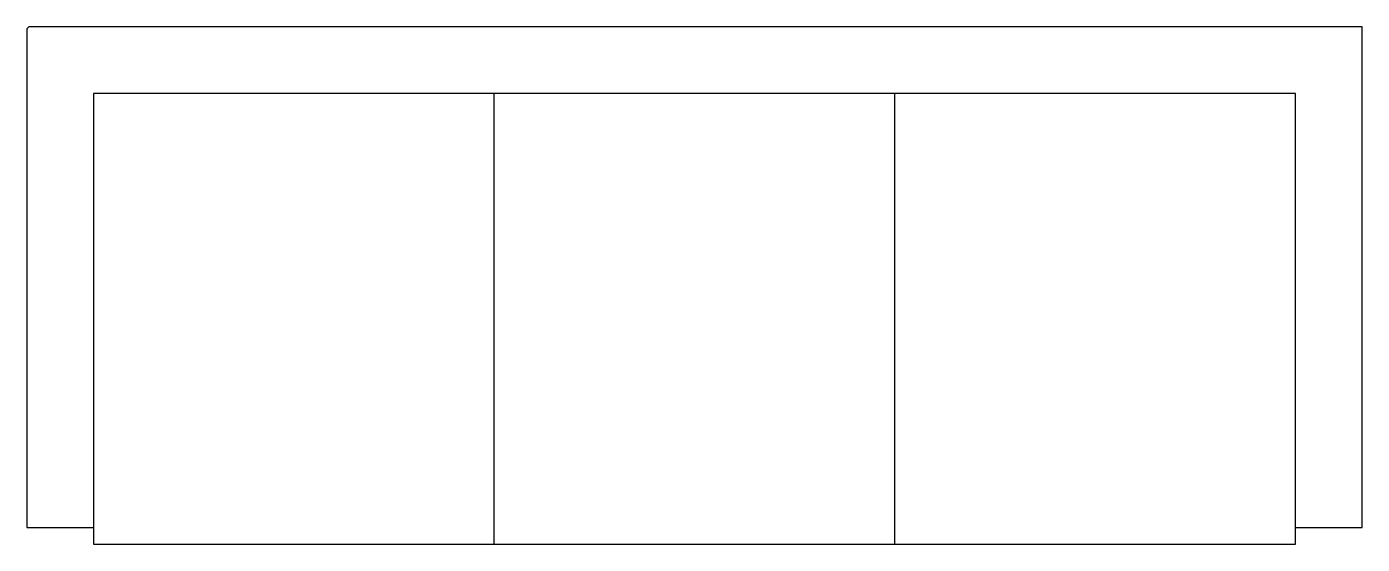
# Model space of a CAD drawing. Extents: x -40 to 40, y -31 to 0.
import ezdxf

# ---------------------------------------------------------------- set-up
doc = ezdxf.new("R2010")
doc.units = 0
doc.header["$MEASUREMENT"] = 0
doc.layers.get('0').update_dxf_attribs({"linetype": 'CONTINUOUS'})

msp = doc.modelspace()

# ---------------------------------------------------------------- linework, layer by layer
for p, q in [((-12, -31), (-12, -4)), ((12, -31), (12, -4))]:
    msp.add_line(p, q)
msp.add_lwpolyline([(36, -30), (40, -30), (40, 0), (-39.8, 0, 0.414214), (-40, -0.2), (-40, -30), (-36, -30)], format="xyb")
msp.add_lwpolyline([(36, -4), (-36, -4), (-36, -31), (36, -31)], close=True)

doc.saveas('drawing.dxf')
